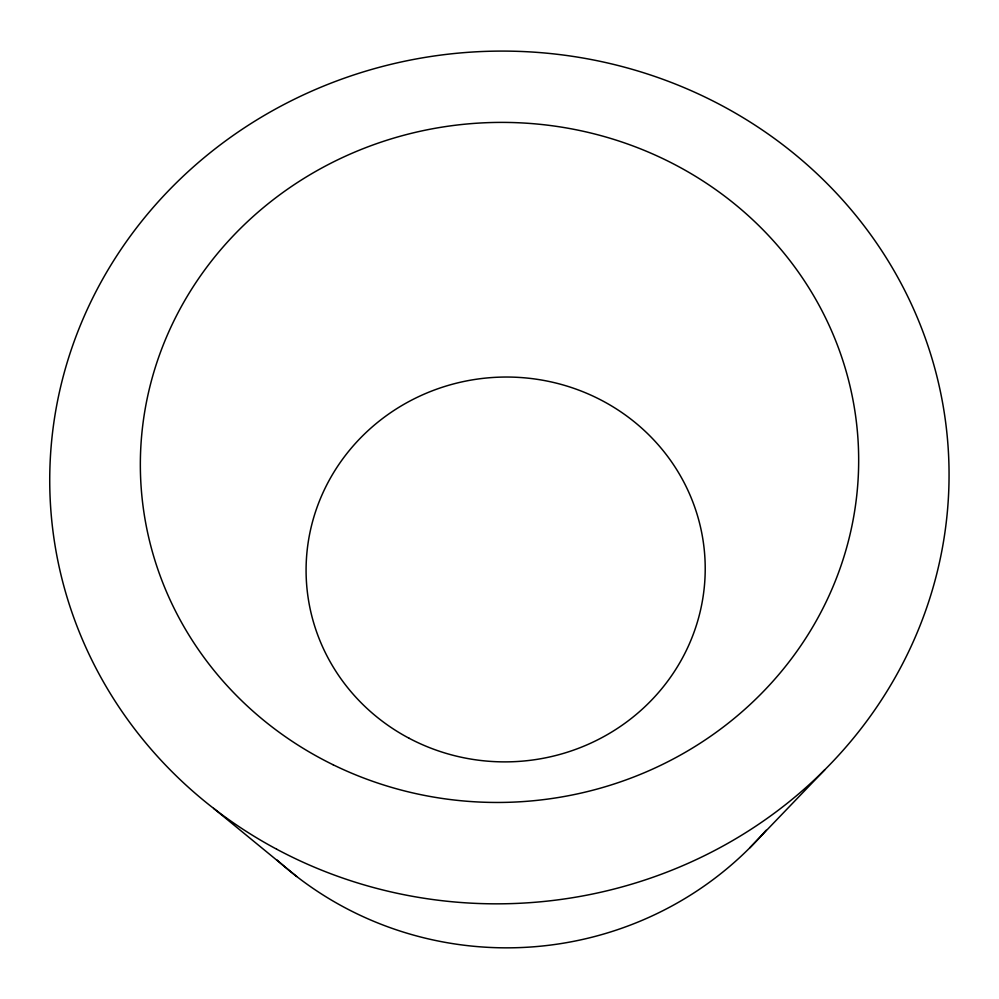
<?xml version="1.0" encoding="UTF-8"?>
<svg xmlns="http://www.w3.org/2000/svg" width="999" height="999" viewBox="0 0 999 999"><rect width="100%" height="100%" fill="white"/><g stroke="black" fill="none" stroke-linecap="round" stroke-linejoin="round"><path stroke-width="1.5" d="M749.712 847.889L824.812 769.754M213.599 808.366L296.728 876.523M766.096 830.269A337.6 327.809 -3.4 0 1 277.135 860.089M276.648 849.187A449.75 426.298 -3.4 0 0 949.05 472.465A449.75 426.298 -3.4 0 0 272.477 110.727A449.75 426.298 -3.4 0 0 276.648 849.187M333.154 764.784A359.228 339.972 -3.3 0 0 858.353 445.954A359.228 339.972 -3.3 0 0 306.993 176.523A359.228 339.972 -3.3 0 0 333.154 764.784M409.066 738.236A199.588 192.395 -3.3 0 0 705.182 565.109A199.588 192.395 -3.3 0 0 402.709 405.032A199.588 192.395 -3.3 0 0 409.066 738.236"/></g></svg>
